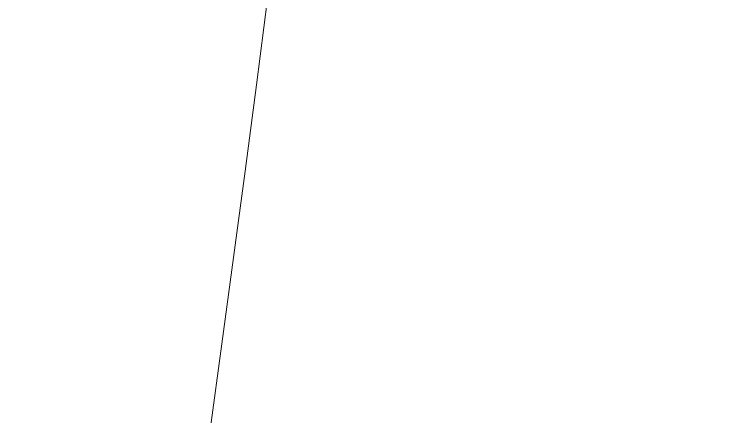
# Model space of a CAD drawing. Extents: x -864 to 2539, y -2536 to -44.
# Drawn here: x 893.698 to 894.265, y -948.263 to -947.949 of the extents above; entities that cross this region are included whole.
import ezdxf

# ---------------------------------------------------------------- set-up
doc = ezdxf.new("R2010")
doc.units = 0
doc.header["$MEASUREMENT"] = 0
doc.layers.add('Layer 1', color=7, linetype='Continuous', lineweight=0)

msp = doc.modelspace()

# ---------------------------------------------------------------- linework, layer by layer
at = {"layer": 'Layer 1'}
for points, knots in [([(978.18005, -956.61499), (976.9801, -952.27502), (974.89001, -948.625), (971.93005, -945.71497), (967.19006, -941.06506), (957.91003, -935.05505), (943.57007, -927.32507), (930.41003, -920.23499), (918.06006, -912.84497), (906.82007, -905.33508), (940.44006, -868.06506), (957.4801, -817.30505), (957.4801, -754.40503), (957.4801, -712.34497), (949.68005, -675.18494), (934.29004, -643.95496), (918.85999, -612.63501), (895.81006, -588.14502), (865.77014, -571.14502), (835.78003, -554.18494), (799.42004, -545.58508), (757.68005, -545.58508), (726.93005, -545.58508), (699.07007, -550.46497), (674.87, -560.08508), (650.63, -569.72498), (629.77014, -583.84497), (612.87, -602.03503), (595.97009, -620.20496), (582.90002, -642.53503), (574.00012, -668.40503), (565.13, -694.19495), (560.63, -722.95496), (560.63, -753.85498), (560.63, -784.20496), (564.94006, -812.67493), (573.45007, -838.47498), (581.9801, -864.34497), (594.85999, -886.995), (611.75012, -905.79504), (628.65002, -924.63501), (649.83997, -939.26501), (674.7301, -949.26501), (699.57007, -959.255), (728.03003, -964.32507), (759.33008, -964.32507), (797.42004, -964.32507), (830.12, -957.625), (856.54004, -944.41492), (870.33997, -954.30505), (883.24011, -963.10498), (894.90002, -970.57507), (906.84998, -978.245), (917.43005, -984.17493), (926.33997, -988.22498), (935.41003, -992.33508), (943.28003, -994.41492), (949.7301, -994.41492), (957.88, -994.41492), (964.91003, -991.30505), (970.64001, -985.14502), (970.68005, -985.10498), (970.72009, -985.05505), (970.76013, -985.01501), (976.47009, -978.82507), (979.37, -972.47498), (979.37, -966.15503), (979.37, -962.67493), (978.97009, -959.495), (978.18005, -956.61499)], [0, 0, 0, 0, 1, 1, 1, 2, 2, 2, 3, 3, 3, 4, 4, 4, 5, 5, 5, 6, 6, 6, 7, 7, 7, 8, 8, 8, 9, 9, 9, 10, 10, 10, 11, 11, 11, 12, 12, 12, 13, 13, 13, 14, 14, 14, 15, 15, 15, 16, 16, 16, 17, 17, 17, 18, 18, 18, 19, 19, 19, 20, 20, 20, 21, 21, 21, 22, 22, 22, 23, 23, 23, 23]), ([(882.79395, -942.33984), (882.79395, -941.27917), (882.75421, -940.21863), (882.66144, -939.1579), (886.43994, -941.51788), (890.28479, -943.71875), (894.22241, -945.54822), (894.19592, -945.69421), (894.11639, -945.80017), (894.10309, -945.95929), (893.62976, -951.8241), (891.95508, -957.27698), (889.27814, -962.13806), (886.28497, -960.16321), (883.22064, -958.1098), (880.09076, -955.98297), (881.89807, -951.69293), (882.79395, -947.04468), (882.79395, -942.33984)], [0, 0, 0, 0, 1, 1, 1, 2, 2, 2, 3, 3, 3, 4, 4, 4, 5, 5, 5, 6, 6, 6, 6]), ([(895.26984, -962.4389), (897.4176, -957.87823), (898.82294, -952.91974), (899.43286, -947.68292), (904.8819, -949.63177), (910.51654, -950.6925), (916.40314, -950.24158), (915.14844, -958.90289), (912.39343, -966.93182), (908.26532, -974.11157), (904.68274, -971.99396), (900.95459, -969.70227), (897.06006, -967.20496), (896.01294, -966.53424), (894.94348, -965.83936), (893.87659, -965.14716), (894.36792, -964.25952), (894.83777, -963.35938), (895.26984, -962.4389)], [0, 0, 0, 0, 1, 1, 1, 2, 2, 2, 3, 3, 3, 4, 4, 4, 5, 5, 5, 6, 6, 6, 6])]:
    msp.add_open_spline(points, degree=3, knots=knots, dxfattribs=at)

doc.saveas('drawing.dxf')
